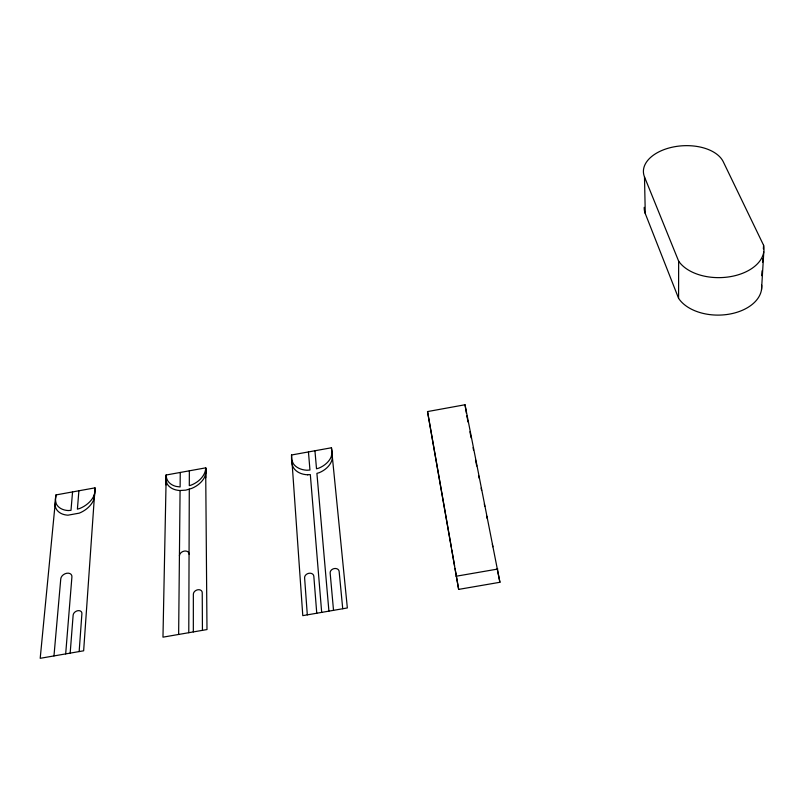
<?xml version="1.0" encoding="UTF-8"?>
<svg xmlns="http://www.w3.org/2000/svg" width="804" height="804" viewBox="0 0 804 804"><rect width="100%" height="100%" fill="white"/><g stroke="black" fill="none" stroke-linecap="round" stroke-linejoin="round"><path stroke-width="1.21" d="M193.332 631.914L193.352 594.216A4.623 3.538 -25.3 0 1 197.784 589.774A4.623 3.538 -25.3 0 1 202.236 592.669L202.437 630.346M761.659 285.189A43.285 27.959 -0.7 0 1 728.313 314.304A43.285 27.959 -0.7 0 1 678.586 298.324L678.646 261.149L644.496 176.92A40.753 24.11 -3.4 0 1 673.913 146.861A40.753 24.11 -3.4 0 1 723.288 161.795L763.579 245.25L763.368 248.898M72.561 491.927L70.983 510.369L68.129 510.55A21.075 14.482 -25.9 0 1 56.25 503.746L55.265 499.545L56.009 494.922L95.023 487.857L95.013 492.349L93.284 497.063A21.075 14.482 -25.9 0 1 79.857 508.429L77.405 509.153L78.892 490.782M188.779 632.698L189.292 489.103M189.352 470.812L189.302 485.656L191 485.174A20.452 14.492 -21.8 0 0 205.673 467.858L206.045 472.32L204.658 477.003A20.934 14.864 -21.9 0 1 191.764 488.38L185.804 490.138L179.865 490.52A20.934 14.864 -21.9 0 1 167.111 483.787L165.785 479.596L166.207 475.003L205.673 467.858L205.764 477.687M178.639 634.456L180.076 490.51M180.257 472.461L180.116 486.963L175.885 486.37A20.452 14.492 -21.8 0 1 166.207 475.003L166.006 484.902M166.207 475.003L162.971 637.16L206.99 629.562L205.673 467.858M761.76 275.682L762.051 270.817M762.564 262.295L762.785 258.637M761.529 289.631L763.8 251.873M94.641 493.365L94.329 497.807A20.924 14.422 -26 0 1 79.254 513.143L67.958 515.183A20.924 14.422 -26 0 1 55.044 504.902L55.476 500.45M95.023 487.857L83.646 650.798L40.2 658.305L56.009 494.922M79.154 651.572L81.907 613.633A4.673 3.427 -30.1 0 0 77.797 610.698A4.673 3.427 -30.1 0 0 73.134 615.16L70.169 653.129M65.677 653.903L71.918 576.86A5.94 4.251 -29 0 0 66.732 573.262A5.94 4.251 -29 0 0 60.772 578.83L53.968 655.923M427.527 411.578L465.013 404.754L499.917 582.277L458.652 589.392L427.527 411.578L451.356 547.363M308.455 451.928L309.952 470.038L306.977 470.239A20.844 15.165 -16.5 0 1 293.289 463.657L291.54 459.526L291.53 454.994L331.439 447.768L332.203 452.18L331.188 456.813A20.844 15.165 -16.5 0 1 318.967 468.079L316.515 468.802L314.937 450.753M456.069 576.247L497.817 569.031M307.58 474.792L310.324 474.601L321.68 612.377M644.215 207.331A39.748 24.241 -2.9 0 0 645.27 213.562L678.586 298.324M467.466 419.517L467.958 421.959M469.908 431.748L471.124 437.868M473.074 447.657L473.566 450.109M475.516 459.898L476.742 466.018M478.692 475.807L479.174 478.259M481.134 488.048L481.616 490.49M484.299 503.957L484.792 506.399M486.742 516.188L487.234 518.64M492.349 544.338L492.842 546.79M497.234 568.82L499.917 582.277M451.788 549.835L454.582 565.905M455.004 568.378L458.652 589.392M465.013 404.754L466.42 413.367M466.822 415.829L467.224 418.291M331.982 453.185L332.424 457.506A20.693 15.105 -16.5 0 1 319.138 472.712L316.907 473.365L328.916 611.13M331.439 447.768L347.348 607.955L302.786 615.643L291.53 454.994M342.735 608.749L339.137 571.413A4.593 3.628 -17.7 0 0 334.303 568.559A4.593 3.628 -17.7 0 0 330.153 572.981L333.519 610.336M316.756 613.231L313.821 576.227A4.713 3.718 -19.3 0 0 308.927 573.282A4.713 3.718 -19.3 0 0 304.605 577.835L307.309 614.859M291.912 460.421L292.224 464.792A20.693 15.105 -16.5 0 0 307.62 474.782M644.496 176.92L645.27 213.562M763.579 245.25A44.451 27.899 -1.3 0 1 731.429 276.465A44.451 27.899 -1.3 0 1 678.646 261.149M179.423 555.825A5.015 3.739 -24.4 0 1 184.267 551.092A5.015 3.739 -24.4 0 1 189.061 554.117"/></g></svg>
